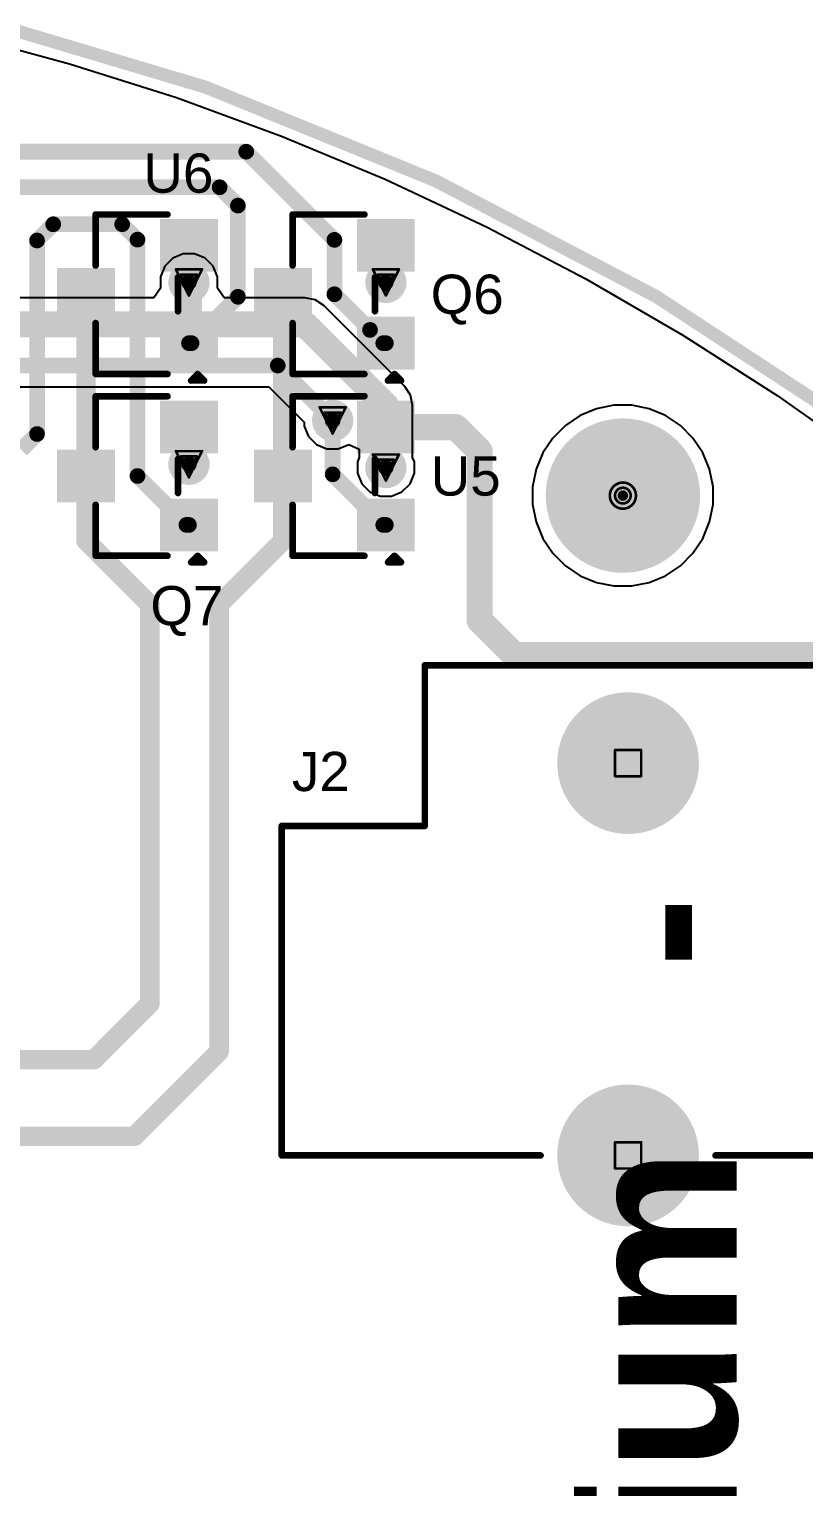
# Model space of a CAD drawing. Header units: inches. Extents: x 29 to 267, y 155 to 337.
# Drawn here: x 103.32 to 118.38, y 247.29 to 275.61 of the extents above; entities that cross this region are included whole.
import ezdxf

# ---------------------------------------------------------------- set-up
doc = ezdxf.new("R2010")
doc.units = ezdxf.units.IN
for name, color, linetype in [('Board Outline', 216, 'Continuous'), ('Bottom Layer', 5, 'Continuous'), ('Bottom Solder', 6, 'Continuous'), ('Drill Drawing', 1, 'Continuous'), ('Multi-Layer', 9, 'Continuous'), ('Pad Holes', 156, 'Continuous'), ('Top Layer', 1, 'Continuous'), ('Top Overlay', 2, 'Continuous'), ('Top Paste', 8, 'Continuous'), ('Top Solder', 216, 'Continuous'), ('Via Holes', 16, 'Continuous')]:
    doc.layers.add(name, color=color, linetype=linetype)
doc.styles.add('Arial', font='', dxfattribs={"height": 0.2})
doc.styles.add('Arial_Bold', font='', dxfattribs={"height": 0.2})
doc.styles.get('Arial').set_extended_font_data('Arial')
doc.styles.get('Arial_Bold').set_extended_font_data('Arial', bold=True)

# ---------------------------------------------------------------- blocks, each defined once
blk = doc.blocks.new('SOT_23_6')
at = {"layer": 'Top Layer'}
for points in [[(-0.41, 1.46), (0.41, 1.46), (0.41, 0.54), (-0.41, 0.54)], [(-1.36, -0.54), (-0.54, -0.54), (-0.54, -1.46), (-1.36, -1.46)], [(0.54, -0.54), (1.36, -0.54), (1.36, -1.46), (0.54, -1.46)]]:
    blk.add_hatch(color=1, dxfattribs=at).paths.add_polyline_path(points)
at = {"layer": 'Top Paste'}
for points in [[(-0.41, 1.46), (0.41, 1.46), (0.41, 0.54), (-0.41, 0.54)], [(-1.36, -0.54), (-0.54, -0.54), (-0.54, -1.46), (-1.36, -1.46)], [(0.54, -0.54), (1.36, -0.54), (1.36, -1.46), (0.54, -1.46)]]:
    blk.add_hatch(color=8, dxfattribs=at).paths.add_polyline_path(points)
at = {"layer": 'Top Solder'}
for points in [[(-0.512, 1.562), (0.512, 1.562), (0.512, 0.438), (-0.512, 0.438)], [(-1.462, -0.438), (-0.438, -0.438), (-0.438, -1.562), (-1.462, -1.562)], [(0.438, -0.438), (1.462, -0.438), (1.462, -1.562), (0.438, -1.562)]]:
    blk.add_hatch(color=216, dxfattribs=at).paths.add_polyline_path(points)
at = {"layer": 'Top Overlay'}
for points in [[(-1.549, 0.813, 0.127, 0.127, 0), (-1.549, -0.584, 0.127, 0.127, 0)], [(-1.549, 0.813, 0.127, 0.127, 0), (-0.559, 0.813, 0.127, 0.127, 0)], [(0.559, 0.813, 0.127, 0.127, 0), (1.549, 0.813, 0.127, 0.127, 0)], [(1.549, 0.813, 0.127, 0.127, 0), (1.549, -0.584, 0.127, 0.127, 0)], [(-0.33, -0.787, 0.127, 0.127, 0), (0.33, -0.787, 0.127, 0.127, 0)], [(-1.676, -1.041, 0.127, 0.127, 0), (-1.549, -1.168, 0.127, 0.127, 0)], [(-1.676, -1.041, 0.127, 0.127, 0), (-1.676, -1.295, 0.127, 0.127, 0)], [(-1.549, -1.168, 0.127, 0.127, 0), (-1.676, -1.295, 0.127, 0.127, 0)]]:
    blk.add_lwpolyline(points, format="xyseb", dxfattribs=at)
for points in [[(-1.581, 0.813, 0.0635, 0.0635, 1), (-1.518, 0.813, 0.0635, 0.0635, 1)], [(-1.581, 0.813, 0.0635, 0.0635, 1), (-1.518, 0.813, 0.0635, 0.0635, 1)], [(-0.591, 0.813, 0.0635, 0.0635, 1), (-0.527, 0.813, 0.0635, 0.0635, 1)], [(0.527, 0.813, 0.0635, 0.0635, 1), (0.591, 0.813, 0.0635, 0.0635, 1)], [(1.518, 0.813, 0.0635, 0.0635, 1), (1.581, 0.813, 0.0635, 0.0635, 1)], [(1.518, 0.813, 0.0635, 0.0635, 1), (1.581, 0.813, 0.0635, 0.0635, 1)], [(-1.581, -0.584, 0.0635, 0.0635, 1), (-1.518, -0.584, 0.0635, 0.0635, 1)], [(1.518, -0.584, 0.0635, 0.0635, 1), (1.581, -0.584, 0.0635, 0.0635, 1)], [(-0.362, -0.787, 0.0635, 0.0635, 1), (-0.298, -0.787, 0.0635, 0.0635, 1)], [(0.298, -0.787, 0.0635, 0.0635, 1), (0.362, -0.787, 0.0635, 0.0635, 1)], [(-1.708, -1.041, 0.0635, 0.0635, 1), (-1.645, -1.041, 0.0635, 0.0635, 1)], [(-1.708, -1.041, 0.0635, 0.0635, 1), (-1.645, -1.041, 0.0635, 0.0635, 1)], [(-1.581, -1.168, 0.0635, 0.0635, 1), (-1.518, -1.168, 0.0635, 0.0635, 1)], [(-1.581, -1.168, 0.0635, 0.0635, 1), (-1.518, -1.168, 0.0635, 0.0635, 1)], [(-1.708, -1.295, 0.0635, 0.0635, 1), (-1.645, -1.295, 0.0635, 0.0635, 1)], [(-1.708, -1.295, 0.0635, 0.0635, 1), (-1.645, -1.295, 0.0635, 0.0635, 1)]]:
    blk.add_lwpolyline(points, format="xyseb", close=True, dxfattribs=at)
blk = doc.blocks.new('SOT_23_7')
at = {"layer": 'Top Layer'}
for points in [[(-0.41, 1.46), (0.41, 1.46), (0.41, 0.54), (-0.41, 0.54)], [(-1.36, -0.54), (-0.54, -0.54), (-0.54, -1.46), (-1.36, -1.46)], [(0.54, -0.54), (1.36, -0.54), (1.36, -1.46), (0.54, -1.46)]]:
    blk.add_hatch(color=1, dxfattribs=at).paths.add_polyline_path(points)
at = {"layer": 'Top Paste'}
for points in [[(-0.41, 1.46), (0.41, 1.46), (0.41, 0.54), (-0.41, 0.54)], [(-1.36, -0.54), (-0.54, -0.54), (-0.54, -1.46), (-1.36, -1.46)], [(0.54, -0.54), (1.36, -0.54), (1.36, -1.46), (0.54, -1.46)]]:
    blk.add_hatch(color=8, dxfattribs=at).paths.add_polyline_path(points)
at = {"layer": 'Top Solder'}
for points in [[(-0.512, 1.562), (0.512, 1.562), (0.512, 0.438), (-0.512, 0.438)], [(-1.462, -0.438), (-0.438, -0.438), (-0.438, -1.562), (-1.462, -1.562)], [(0.438, -0.438), (1.462, -0.438), (1.462, -1.562), (0.438, -1.562)]]:
    blk.add_hatch(color=216, dxfattribs=at).paths.add_polyline_path(points)
at = {"layer": 'Top Overlay'}
for points in [[(-1.549, 0.813, 0.127, 0.127, 0), (-0.559, 0.813, 0.127, 0.127, 0)], [(-1.549, 0.813, 0.127, 0.127, 0), (-1.549, -0.584, 0.127, 0.127, 0)], [(0.559, 0.813, 0.127, 0.127, 0), (1.549, 0.813, 0.127, 0.127, 0)], [(1.549, 0.813, 0.127, 0.127, 0), (1.549, -0.584, 0.127, 0.127, 0)], [(-0.33, -0.787, 0.127, 0.127, 0), (0.33, -0.787, 0.127, 0.127, 0)], [(-1.676, -1.041, 0.127, 0.127, 0), (-1.676, -1.295, 0.127, 0.127, 0)], [(-1.676, -1.041, 0.127, 0.127, 0), (-1.549, -1.168, 0.127, 0.127, 0)], [(-1.549, -1.168, 0.127, 0.127, 0), (-1.676, -1.295, 0.127, 0.127, 0)]]:
    blk.add_lwpolyline(points, format="xyseb", dxfattribs=at)
for points in [[(-1.581, 0.813, 0.0635, 0.0635, 1), (-1.518, 0.813, 0.0635, 0.0635, 1)], [(-1.581, 0.813, 0.0635, 0.0635, 1), (-1.518, 0.813, 0.0635, 0.0635, 1)], [(-0.591, 0.813, 0.0635, 0.0635, 1), (-0.527, 0.813, 0.0635, 0.0635, 1)], [(0.527, 0.813, 0.0635, 0.0635, 1), (0.591, 0.813, 0.0635, 0.0635, 1)], [(1.518, 0.813, 0.0635, 0.0635, 1), (1.581, 0.813, 0.0635, 0.0635, 1)], [(1.518, 0.813, 0.0635, 0.0635, 1), (1.581, 0.813, 0.0635, 0.0635, 1)], [(-1.581, -0.584, 0.0635, 0.0635, 1), (-1.518, -0.584, 0.0635, 0.0635, 1)], [(1.518, -0.584, 0.0635, 0.0635, 1), (1.581, -0.584, 0.0635, 0.0635, 1)], [(-0.362, -0.787, 0.0635, 0.0635, 1), (-0.298, -0.787, 0.0635, 0.0635, 1)], [(0.298, -0.787, 0.0635, 0.0635, 1), (0.362, -0.787, 0.0635, 0.0635, 1)], [(-1.708, -1.041, 0.0635, 0.0635, 1), (-1.645, -1.041, 0.0635, 0.0635, 1)], [(-1.708, -1.041, 0.0635, 0.0635, 1), (-1.645, -1.041, 0.0635, 0.0635, 1)], [(-1.581, -1.168, 0.0635, 0.0635, 1), (-1.518, -1.168, 0.0635, 0.0635, 1)], [(-1.581, -1.168, 0.0635, 0.0635, 1), (-1.518, -1.168, 0.0635, 0.0635, 1)], [(-1.708, -1.295, 0.0635, 0.0635, 1), (-1.645, -1.295, 0.0635, 0.0635, 1)], [(-1.708, -1.295, 0.0635, 0.0635, 1), (-1.645, -1.295, 0.0635, 0.0635, 1)]]:
    blk.add_lwpolyline(points, format="xyseb", close=True, dxfattribs=at)
blk = doc.blocks.new('SOT_23_58')
at = {"layer": 'Top Layer'}
for points in [[(-0.41, 1.46), (0.41, 1.46), (0.41, 0.54), (-0.41, 0.54)], [(-1.36, -0.54), (-0.54, -0.54), (-0.54, -1.46), (-1.36, -1.46)], [(0.54, -0.54), (1.36, -0.54), (1.36, -1.46), (0.54, -1.46)]]:
    blk.add_hatch(color=1, dxfattribs=at).paths.add_polyline_path(points)
at = {"layer": 'Top Paste'}
for points in [[(-0.41, 1.46), (0.41, 1.46), (0.41, 0.54), (-0.41, 0.54)], [(-1.36, -0.54), (-0.54, -0.54), (-0.54, -1.46), (-1.36, -1.46)], [(0.54, -0.54), (1.36, -0.54), (1.36, -1.46), (0.54, -1.46)]]:
    blk.add_hatch(color=8, dxfattribs=at).paths.add_polyline_path(points)
at = {"layer": 'Top Solder'}
for points in [[(-0.512, 1.562), (0.512, 1.562), (0.512, 0.438), (-0.512, 0.438)], [(-1.462, -0.438), (-0.438, -0.438), (-0.438, -1.562), (-1.462, -1.562)], [(0.438, -0.438), (1.462, -0.438), (1.462, -1.562), (0.438, -1.562)]]:
    blk.add_hatch(color=216, dxfattribs=at).paths.add_polyline_path(points)
at = {"layer": 'Top Overlay'}
for points in [[(-1.549, 0.813, 0.127, 0.127, 0), (-1.549, -0.584, 0.127, 0.127, 0)], [(-1.549, 0.813, 0.127, 0.127, 0), (-0.559, 0.813, 0.127, 0.127, 0)], [(0.559, 0.813, 0.127, 0.127, 0), (1.549, 0.813, 0.127, 0.127, 0)], [(1.549, 0.813, 0.127, 0.127, 0), (1.549, -0.584, 0.127, 0.127, 0)], [(-0.33, -0.787, 0.127, 0.127, 0), (0.33, -0.787, 0.127, 0.127, 0)], [(-1.676, -1.041, 0.127, 0.127, 0), (-1.549, -1.168, 0.127, 0.127, 0)], [(-1.676, -1.041, 0.127, 0.127, 0), (-1.676, -1.295, 0.127, 0.127, 0)], [(-1.549, -1.168, 0.127, 0.127, 0), (-1.676, -1.295, 0.127, 0.127, 0)]]:
    blk.add_lwpolyline(points, format="xyseb", dxfattribs=at)
for points in [[(-1.581, 0.813, 0.0635, 0.0635, 1), (-1.518, 0.813, 0.0635, 0.0635, 1)], [(-1.581, 0.813, 0.0635, 0.0635, 1), (-1.518, 0.813, 0.0635, 0.0635, 1)], [(-0.591, 0.813, 0.0635, 0.0635, 1), (-0.527, 0.813, 0.0635, 0.0635, 1)], [(0.527, 0.813, 0.0635, 0.0635, 1), (0.591, 0.813, 0.0635, 0.0635, 1)], [(1.518, 0.813, 0.0635, 0.0635, 1), (1.581, 0.813, 0.0635, 0.0635, 1)], [(1.518, 0.813, 0.0635, 0.0635, 1), (1.581, 0.813, 0.0635, 0.0635, 1)], [(-1.581, -0.584, 0.0635, 0.0635, 1), (-1.518, -0.584, 0.0635, 0.0635, 1)], [(1.518, -0.584, 0.0635, 0.0635, 1), (1.581, -0.584, 0.0635, 0.0635, 1)], [(-0.362, -0.787, 0.0635, 0.0635, 1), (-0.298, -0.787, 0.0635, 0.0635, 1)], [(0.298, -0.787, 0.0635, 0.0635, 1), (0.362, -0.787, 0.0635, 0.0635, 1)], [(-1.708, -1.041, 0.0635, 0.0635, 1), (-1.645, -1.041, 0.0635, 0.0635, 1)], [(-1.708, -1.041, 0.0635, 0.0635, 1), (-1.645, -1.041, 0.0635, 0.0635, 1)], [(-1.581, -1.168, 0.0635, 0.0635, 1), (-1.518, -1.168, 0.0635, 0.0635, 1)], [(-1.581, -1.168, 0.0635, 0.0635, 1), (-1.518, -1.168, 0.0635, 0.0635, 1)], [(-1.708, -1.295, 0.0635, 0.0635, 1), (-1.645, -1.295, 0.0635, 0.0635, 1)], [(-1.708, -1.295, 0.0635, 0.0635, 1), (-1.645, -1.295, 0.0635, 0.0635, 1)]]:
    blk.add_lwpolyline(points, format="xyseb", close=True, dxfattribs=at)
blk = doc.blocks.new('SOT_23_59')
at = {"layer": 'Top Layer'}
for points in [[(-0.41, 1.46), (0.41, 1.46), (0.41, 0.54), (-0.41, 0.54)], [(-1.36, -0.54), (-0.54, -0.54), (-0.54, -1.46), (-1.36, -1.46)], [(0.54, -0.54), (1.36, -0.54), (1.36, -1.46), (0.54, -1.46)]]:
    blk.add_hatch(color=1, dxfattribs=at).paths.add_polyline_path(points)
at = {"layer": 'Top Paste'}
for points in [[(-0.41, 1.46), (0.41, 1.46), (0.41, 0.54), (-0.41, 0.54)], [(-1.36, -0.54), (-0.54, -0.54), (-0.54, -1.46), (-1.36, -1.46)], [(0.54, -0.54), (1.36, -0.54), (1.36, -1.46), (0.54, -1.46)]]:
    blk.add_hatch(color=8, dxfattribs=at).paths.add_polyline_path(points)
at = {"layer": 'Top Solder'}
for points in [[(-0.512, 1.562), (0.512, 1.562), (0.512, 0.438), (-0.512, 0.438)], [(-1.462, -0.438), (-0.438, -0.438), (-0.438, -1.562), (-1.462, -1.562)], [(0.438, -0.438), (1.462, -0.438), (1.462, -1.562), (0.438, -1.562)]]:
    blk.add_hatch(color=216, dxfattribs=at).paths.add_polyline_path(points)
at = {"layer": 'Top Overlay'}
for points in [[(-1.549, 0.813, 0.127, 0.127, 0), (-0.559, 0.813, 0.127, 0.127, 0)], [(-1.549, 0.813, 0.127, 0.127, 0), (-1.549, -0.584, 0.127, 0.127, 0)], [(0.559, 0.813, 0.127, 0.127, 0), (1.549, 0.813, 0.127, 0.127, 0)], [(1.549, 0.813, 0.127, 0.127, 0), (1.549, -0.584, 0.127, 0.127, 0)], [(-0.33, -0.787, 0.127, 0.127, 0), (0.33, -0.787, 0.127, 0.127, 0)], [(-1.676, -1.041, 0.127, 0.127, 0), (-1.676, -1.295, 0.127, 0.127, 0)], [(-1.676, -1.041, 0.127, 0.127, 0), (-1.549, -1.168, 0.127, 0.127, 0)], [(-1.549, -1.168, 0.127, 0.127, 0), (-1.676, -1.295, 0.127, 0.127, 0)]]:
    blk.add_lwpolyline(points, format="xyseb", dxfattribs=at)
for points in [[(-1.581, 0.813, 0.0635, 0.0635, 1), (-1.518, 0.813, 0.0635, 0.0635, 1)], [(-1.581, 0.813, 0.0635, 0.0635, 1), (-1.518, 0.813, 0.0635, 0.0635, 1)], [(-0.591, 0.813, 0.0635, 0.0635, 1), (-0.527, 0.813, 0.0635, 0.0635, 1)], [(0.527, 0.813, 0.0635, 0.0635, 1), (0.591, 0.813, 0.0635, 0.0635, 1)], [(1.518, 0.813, 0.0635, 0.0635, 1), (1.581, 0.813, 0.0635, 0.0635, 1)], [(1.518, 0.813, 0.0635, 0.0635, 1), (1.581, 0.813, 0.0635, 0.0635, 1)], [(-1.581, -0.584, 0.0635, 0.0635, 1), (-1.518, -0.584, 0.0635, 0.0635, 1)], [(1.518, -0.584, 0.0635, 0.0635, 1), (1.581, -0.584, 0.0635, 0.0635, 1)], [(-0.362, -0.787, 0.0635, 0.0635, 1), (-0.298, -0.787, 0.0635, 0.0635, 1)], [(0.298, -0.787, 0.0635, 0.0635, 1), (0.362, -0.787, 0.0635, 0.0635, 1)], [(-1.708, -1.041, 0.0635, 0.0635, 1), (-1.645, -1.041, 0.0635, 0.0635, 1)], [(-1.708, -1.041, 0.0635, 0.0635, 1), (-1.645, -1.041, 0.0635, 0.0635, 1)], [(-1.581, -1.168, 0.0635, 0.0635, 1), (-1.518, -1.168, 0.0635, 0.0635, 1)], [(-1.581, -1.168, 0.0635, 0.0635, 1), (-1.518, -1.168, 0.0635, 0.0635, 1)], [(-1.708, -1.295, 0.0635, 0.0635, 1), (-1.645, -1.295, 0.0635, 0.0635, 1)], [(-1.708, -1.295, 0.0635, 0.0635, 1), (-1.645, -1.295, 0.0635, 0.0635, 1)]]:
    blk.add_lwpolyline(points, format="xyseb", close=True, dxfattribs=at)
blk = doc.blocks.new('BK_92_72')
at = {"layer": 'Bottom Layer'}
h = blk.add_hatch(color=5, dxfattribs=at)
edge = h.paths.add_edge_path()
edge.add_arc((0, 3.81), 1.275, 0, 360)
h = blk.add_hatch(color=5, dxfattribs=at)
edge = h.paths.add_edge_path()
edge.add_arc((0, -3.81), 1.275, 0, 360)
at = {"layer": 'Bottom Solder'}
h = blk.add_hatch(color=6, dxfattribs=at)
edge = h.paths.add_edge_path()
edge.add_arc((0, 3.81), 1.377, 0, 360)
h = blk.add_hatch(color=6, dxfattribs=at)
edge = h.paths.add_edge_path()
edge.add_arc((0, -3.81), 1.377, 0, 360)
at = {"layer": 'Multi-Layer'}
h = blk.add_hatch(color=9, dxfattribs=at)
edge = h.paths.add_edge_path()
edge.add_arc((0, 3.81), 1.275, 0, 360)
h = blk.add_hatch(color=9, dxfattribs=at)
edge = h.paths.add_edge_path()
edge.add_arc((0, -3.81), 1.275, 0, 360)
at = {"layer": 'Pad Holes'}
h = blk.add_hatch(color=7, dxfattribs=at)
edge = h.paths.add_edge_path()
edge.add_arc((0, 3.81), 0.85, 0, 360)
h = blk.add_hatch(color=7, dxfattribs=at)
edge = h.paths.add_edge_path()
edge.add_arc((0, -3.81), 0.85, 0, 360)
at = {"layer": 'Top Layer'}
h = blk.add_hatch(color=1, dxfattribs=at)
edge = h.paths.add_edge_path()
edge.add_arc((0, 3.81), 1.275, 0, 360)
h = blk.add_hatch(color=1, dxfattribs=at)
edge = h.paths.add_edge_path()
edge.add_arc((0, -3.81), 1.275, 0, 360)
at = {"layer": 'Top Solder'}
h = blk.add_hatch(color=216, dxfattribs=at)
edge = h.paths.add_edge_path()
edge.add_arc((0, 3.81), 1.377, 0, 360)
h = blk.add_hatch(color=216, dxfattribs=at)
edge = h.paths.add_edge_path()
edge.add_arc((0, -3.81), 1.377, 0, 360)
at = {"layer": 'Top Overlay'}
for points in [[(-3.95, 5.71, 0.127, 0.127, 0), (3.95, 5.71, 0.127, 0.127, 0)], [(-3.95, 2.59, 0.127, 0.127, 0), (-3.95, 5.71, 0.127, 0.127, 0)], [(3.95, 2.59, 0.127, 0.127, 0), (3.95, 5.71, 0.127, 0.127, 0)], [(-6.73, -3.81, 0.127, 0.127, 0), (-6.73, 2.59, 0.127, 0.127, 0)], [(-6.73, 2.59, 0.127, 0.127, 0), (-3.95, 2.59, 0.127, 0.127, 0)], [(3.95, 2.59, 0.127, 0.127, 0), (6.73, 2.59, 0.127, 0.127, 0)], [(6.73, -3.81, 0.127, 0.127, 0), (6.73, 2.59, 0.127, 0.127, 0)], [(-6.73, -3.81, 0.127, 0.127, 0), (-1.7, -3.81, 0.127, 0.127, 0)], [(1.7, -3.81, 0.127, 0.127, 0), (6.73, -3.81, 0.127, 0.127, 0)]]:
    blk.add_lwpolyline(points, format="xyseb", dxfattribs=at)
for points in [[(-3.982, 5.71, 0.0635, 0.0635, 1), (-3.918, 5.71, 0.0635, 0.0635, 1)], [(-3.982, 5.71, 0.0635, 0.0635, 1), (-3.918, 5.71, 0.0635, 0.0635, 1)], [(3.918, 5.71, 0.0635, 0.0635, 1), (3.982, 5.71, 0.0635, 0.0635, 1)], [(3.918, 5.71, 0.0635, 0.0635, 1), (3.982, 5.71, 0.0635, 0.0635, 1)], [(-6.762, 2.59, 0.0635, 0.0635, 1), (-6.698, 2.59, 0.0635, 0.0635, 1)], [(-6.762, 2.59, 0.0635, 0.0635, 1), (-6.698, 2.59, 0.0635, 0.0635, 1)], [(-3.982, 2.59, 0.0635, 0.0635, 1), (-3.918, 2.59, 0.0635, 0.0635, 1)], [(-3.982, 2.59, 0.0635, 0.0635, 1), (-3.918, 2.59, 0.0635, 0.0635, 1)], [(3.918, 2.59, 0.0635, 0.0635, 1), (3.982, 2.59, 0.0635, 0.0635, 1)], [(3.918, 2.59, 0.0635, 0.0635, 1), (3.982, 2.59, 0.0635, 0.0635, 1)], [(6.698, 2.59, 0.0635, 0.0635, 1), (6.762, 2.59, 0.0635, 0.0635, 1)], [(6.698, 2.59, 0.0635, 0.0635, 1), (6.762, 2.59, 0.0635, 0.0635, 1)], [(-6.762, -3.81, 0.0635, 0.0635, 1), (-6.698, -3.81, 0.0635, 0.0635, 1)], [(-6.762, -3.81, 0.0635, 0.0635, 1), (-6.698, -3.81, 0.0635, 0.0635, 1)], [(-1.732, -3.81, 0.0635, 0.0635, 1), (-1.668, -3.81, 0.0635, 0.0635, 1)], [(1.668, -3.81, 0.0635, 0.0635, 1), (1.732, -3.81, 0.0635, 0.0635, 1)], [(6.698, -3.81, 0.0635, 0.0635, 1), (6.762, -3.81, 0.0635, 0.0635, 1)], [(6.698, -3.81, 0.0635, 0.0635, 1), (6.762, -3.81, 0.0635, 0.0635, 1)]]:
    blk.add_lwpolyline(points, format="xyseb", close=True, dxfattribs=at)

msp = doc.modelspace()

# ---------------------------------------------------------------- hatches: boundary and pattern name
at = {"layer": 'Bottom Layer'}
h = msp.add_hatch(color=5, dxfattribs=at)
edge = h.paths.add_edge_path()
edge.add_arc((106.428, 270.689), 0.3, 0, 360)
h = msp.add_hatch(color=5, dxfattribs=at)
edge = h.paths.add_edge_path()
edge.add_arc((110.254, 270.689), 0.3, 0, 360)
h = msp.add_hatch(color=5, dxfattribs=at)
edge = h.paths.add_edge_path()
edge.add_arc((109.22, 268.008), 0.3, 0, 360)
h = msp.add_hatch(color=5, dxfattribs=at)
edge = h.paths.add_edge_path()
edge.add_arc((106.428, 267.158), 0.3, 0, 360)
h = msp.add_hatch(color=5, dxfattribs=at)
edge = h.paths.add_edge_path()
edge.add_arc((110.254, 267.093), 0.3, 0, 360)
at = {"layer": 'Bottom Solder'}
h = msp.add_hatch(color=6, dxfattribs=at)
edge = h.paths.add_edge_path()
edge.add_arc((106.428, 270.689), 0.402, 0, 360)
h = msp.add_hatch(color=6, dxfattribs=at)
edge = h.paths.add_edge_path()
edge.add_arc((110.254, 270.689), 0.402, 0, 360)
h = msp.add_hatch(color=6, dxfattribs=at)
edge = h.paths.add_edge_path()
edge.add_arc((109.22, 268.008), 0.402, 0, 360)
h = msp.add_hatch(color=6, dxfattribs=at)
edge = h.paths.add_edge_path()
edge.add_arc((106.428, 267.158), 0.402, 0, 360)
h = msp.add_hatch(color=6, dxfattribs=at)
edge = h.paths.add_edge_path()
edge.add_arc((110.254, 267.093), 0.402, 0, 360)
h = msp.add_hatch(color=6, dxfattribs=at)
edge = h.paths.add_edge_path()
edge.add_arc((114.859, 266.548), 0.102, 0, 360)
at = {"layer": 'Pad Holes'}
h = msp.add_hatch(color=7, dxfattribs=at)
edge = h.paths.add_edge_path()
edge.add_arc((114.859, 266.548), 1.5, 0, 360)
at = {"layer": 'Top Layer'}
h = msp.add_hatch(color=1, dxfattribs=at)
edge = h.paths.add_edge_path()
edge.add_arc((106.428, 270.689), 0.3, 0, 360)
h = msp.add_hatch(color=1, dxfattribs=at)
edge = h.paths.add_edge_path()
edge.add_arc((110.254, 270.689), 0.3, 0, 360)
h = msp.add_hatch(color=1, dxfattribs=at)
edge = h.paths.add_edge_path()
edge.add_arc((109.22, 268.008), 0.3, 0, 360)
h = msp.add_hatch(color=1, dxfattribs=at)
edge = h.paths.add_edge_path()
edge.add_arc((106.428, 267.158), 0.3, 0, 360)
h = msp.add_hatch(color=1, dxfattribs=at)
edge = h.paths.add_edge_path()
edge.add_arc((110.254, 267.093), 0.3, 0, 360)
at = {"layer": 'Top Solder'}
h = msp.add_hatch(color=216, dxfattribs=at)
edge = h.paths.add_edge_path()
edge.add_arc((106.428, 270.689), 0.402, 0, 360)
h = msp.add_hatch(color=216, dxfattribs=at)
edge = h.paths.add_edge_path()
edge.add_arc((110.254, 270.689), 0.402, 0, 360)
h = msp.add_hatch(color=216, dxfattribs=at)
edge = h.paths.add_edge_path()
edge.add_arc((109.22, 268.008), 0.402, 0, 360)
h = msp.add_hatch(color=216, dxfattribs=at)
edge = h.paths.add_edge_path()
edge.add_arc((106.428, 267.158), 0.402, 0, 360)
h = msp.add_hatch(color=216, dxfattribs=at)
edge = h.paths.add_edge_path()
edge.add_arc((110.254, 267.093), 0.402, 0, 360)
h = msp.add_hatch(color=216, dxfattribs=at)
edge = h.paths.add_edge_path()
edge.add_arc((114.859, 266.548), 0.102, 0, 360)
at = {"layer": 'Via Holes'}
h = msp.add_hatch(color=7, dxfattribs=at)
edge = h.paths.add_edge_path()
edge.add_arc((106.428, 270.689), 0.15, 0, 360)
h = msp.add_hatch(color=7, dxfattribs=at)
edge = h.paths.add_edge_path()
edge.add_arc((110.254, 270.689), 0.15, 0, 360)
h = msp.add_hatch(color=7, dxfattribs=at)
edge = h.paths.add_edge_path()
edge.add_arc((109.22, 268.008), 0.15, 0, 360)
h = msp.add_hatch(color=7, dxfattribs=at)
edge = h.paths.add_edge_path()
edge.add_arc((106.428, 267.158), 0.15, 0, 360)
h = msp.add_hatch(color=7, dxfattribs=at)
edge = h.paths.add_edge_path()
edge.add_arc((110.254, 267.093), 0.15, 0, 360)

# ---------------------------------------------------------------- linework, layer by layer
at = {"layer": 'Board Outline'}
msp.add_lwpolyline([(55.145, 191.491, 0.254, 0.254, -2.452185), (125.145, 191.491, 0.254, 0.254, 0)], format="xyseb", dxfattribs=at)
at = {"layer": 'Bottom Layer'}
for p, q in [((102.005, 275.504), (104.108, 274.938)), ((104.108, 274.938), (106.183, 274.28)), ((106.183, 274.28), (108.228, 273.532)), ((108.228, 273.532), (110.238, 272.695)), ((110.238, 272.695), (112.21, 271.771)), ((112.21, 271.771), (114.139, 270.761)), ((105.958, 271.003), (105.874, 270.799)), ((106.114, 271.158), (105.958, 271.003)), ((106.318, 271.243), (106.114, 271.158)), ((106.538, 271.243), (106.318, 271.243)), ((106.742, 271.158), (106.538, 271.243)), ((106.898, 271.003), (106.742, 271.158)), ((106.982, 270.799), (106.898, 271.003)), ((105.874, 270.799), (105.874, 270.579)), ((106.982, 270.579), (106.982, 270.799)), ((114.139, 270.761), (116.022, 269.668)), ((105.874, 270.579), (105.743, 270.393)), ((107.113, 270.393), (106.982, 270.579)), ((105.743, 270.393), (100.06, 270.393)), ((108.68, 270.393), (107.113, 270.393)), ((108.878, 270.354), (108.68, 270.393)), ((109.046, 270.241), (108.878, 270.354)), ((110.62, 268.668), (109.046, 270.241)), ((116.022, 269.668), (117.855, 268.493)), ((99.19, 268.661), (107.982, 268.661)), ((107.982, 268.661), (108.666, 267.976)), ((110.732, 268.5), (110.62, 268.668)), ((110.771, 268.301), (110.732, 268.5)), ((117.855, 268.493), (119.635, 267.239)), ((110.771, 267.29), (110.771, 268.301)), ((114.347, 268.234), (114.028, 268.102)), ((114.686, 268.302), (114.347, 268.234)), ((115.032, 268.302), (114.686, 268.302)), ((115.37, 268.234), (115.032, 268.302)), ((115.69, 268.102), (115.37, 268.234)), ((108.666, 267.976), (108.666, 267.898)), ((108.666, 267.898), (108.75, 267.694)), ((113.741, 267.91), (113.496, 267.666)), ((114.028, 268.102), (113.741, 267.91)), ((115.977, 267.91), (115.69, 268.102)), ((116.221, 267.666), (115.977, 267.91)), ((108.75, 267.694), (108.906, 267.538)), ((113.496, 267.666), (113.304, 267.378)), ((116.413, 267.378), (116.221, 267.666)), ((108.906, 267.538), (109.11, 267.454)), ((109.11, 267.454), (109.33, 267.454)), ((109.33, 267.454), (109.534, 267.538)), ((109.534, 267.538), (109.736, 267.453)), ((109.736, 267.453), (109.736, 267.29)), ((113.304, 267.378), (113.172, 267.059)), ((116.545, 267.059), (116.413, 267.378)), ((109.736, 267.29), (109.7, 267.203)), ((109.7, 267.203), (109.7, 266.983)), ((110.808, 267.203), (110.771, 267.29)), ((110.808, 266.983), (110.808, 267.203)), ((113.172, 267.059), (113.105, 266.72)), ((116.613, 266.72), (116.545, 267.059)), ((109.7, 266.983), (109.784, 266.779)), ((109.784, 266.779), (109.94, 266.623)), ((110.567, 266.623), (110.723, 266.779)), ((110.723, 266.779), (110.808, 266.983)), ((109.94, 266.623), (110.143, 266.539)), ((110.143, 266.539), (110.364, 266.539)), ((110.364, 266.539), (110.567, 266.623)), ((113.105, 266.72), (113.105, 266.375)), ((116.613, 266.375), (116.613, 266.72)), ((113.105, 266.375), (113.172, 266.036)), ((116.545, 266.036), (116.613, 266.375)), ((113.172, 266.036), (113.304, 265.717)), ((116.413, 265.717), (116.545, 266.036)), ((113.304, 265.717), (113.496, 265.429)), ((116.221, 265.429), (116.413, 265.717)), ((113.496, 265.429), (113.741, 265.185)), ((115.977, 265.185), (116.221, 265.429)), ((113.741, 265.185), (114.028, 264.993)), ((115.69, 264.993), (115.977, 265.185)), ((114.028, 264.993), (114.347, 264.861)), ((114.347, 264.861), (114.686, 264.794)), ((114.686, 264.794), (115.032, 264.794)), ((115.032, 264.794), (115.37, 264.861)), ((115.37, 264.861), (115.69, 264.993))]:
    msp.add_line(p, q, dxfattribs=at)
for points in [[(106.428, 269.875, 0.508, 0.508, 0), (106.428, 270.689, 0.508, 0.508, 0)], [(99.862, 269.875, 0.508, 0.508, 0), (106.428, 269.875, 0.508, 0.508, 0)], [(106.428, 269.875, 0.508, 0.508, 0), (108.68, 269.875, 0.508, 0.508, 0)], [(108.68, 269.875, 0.508, 0.508, 0), (110.254, 268.301, 0.508, 0.508, 0)], [(99.13, 269.075, 0.305, 0.305, 0), (108.153, 269.075, 0.305, 0.305, 0)], [(108.153, 269.075, 0.305, 0.305, 0), (109.22, 268.008, 0.305, 0.305, 0)], [(110.254, 267.093, 0.508, 0.508, 0), (110.254, 268.301, 0.508, 0.508, 0)]]:
    msp.add_lwpolyline(points, format="xyseb", dxfattribs=at)
for points in [[(106.301, 270.689, 0.254, 0.254, 1), (106.555, 270.689, 0.254, 0.254, 1)], [(106.301, 269.875, 0.254, 0.254, 1), (106.555, 269.875, 0.254, 0.254, 1)], [(106.301, 269.875, 0.254, 0.254, 1), (106.555, 269.875, 0.254, 0.254, 1)], [(106.301, 269.875, 0.254, 0.254, 1), (106.555, 269.875, 0.254, 0.254, 1)], [(108.553, 269.875, 0.254, 0.254, 1), (108.807, 269.875, 0.254, 0.254, 1)], [(108.553, 269.875, 0.254, 0.254, 1), (108.807, 269.875, 0.254, 0.254, 1)], [(108.077, 269.075, 0.152, 0.152, 1), (108.229, 269.075, 0.152, 0.152, 1)], [(108.077, 269.075, 0.152, 0.152, 1), (108.229, 269.075, 0.152, 0.152, 1)], [(110.127, 268.301, 0.254, 0.254, 1), (110.381, 268.301, 0.254, 0.254, 1)], [(110.127, 268.301, 0.254, 0.254, 1), (110.381, 268.301, 0.254, 0.254, 1)], [(109.144, 268.008, 0.152, 0.152, 1), (109.296, 268.008, 0.152, 0.152, 1)], [(110.127, 267.093, 0.254, 0.254, 1), (110.381, 267.093, 0.254, 0.254, 1)]]:
    msp.add_lwpolyline(points, format="xyseb", close=True, dxfattribs=at)
at = {"layer": 'Drill Drawing'}
for points in [[(106.174, 270.943, 0.0508, 0.0508, 0), (106.682, 270.943, 0.0508, 0.0508, 0)], [(106.174, 270.943, 0.0508, 0.0508, 0), (106.428, 270.435, 0.0508, 0.0508, 0)], [(106.276, 270.841, 0.0508, 0.0508, 0), (106.58, 270.841, 0.0508, 0.0508, 0)], [(106.276, 270.841, 0.0508, 0.0508, 0), (106.428, 270.536, 0.0508, 0.0508, 0)], [(106.428, 270.435, 0.0508, 0.0508, 0), (106.682, 270.943, 0.0508, 0.0508, 0)], [(106.428, 270.536, 0.0508, 0.0508, 0), (106.58, 270.841, 0.0508, 0.0508, 0)], [(110, 270.943, 0.0508, 0.0508, 0), (110.508, 270.943, 0.0508, 0.0508, 0)], [(110, 270.943, 0.0508, 0.0508, 0), (110.254, 270.435, 0.0508, 0.0508, 0)], [(110.101, 270.841, 0.0508, 0.0508, 0), (110.406, 270.841, 0.0508, 0.0508, 0)], [(110.101, 270.841, 0.0508, 0.0508, 0), (110.254, 270.536, 0.0508, 0.0508, 0)], [(110.254, 270.435, 0.0508, 0.0508, 0), (110.508, 270.943, 0.0508, 0.0508, 0)], [(110.254, 270.536, 0.0508, 0.0508, 0), (110.406, 270.841, 0.0508, 0.0508, 0)], [(108.966, 268.262, 0.0508, 0.0508, 0), (109.474, 268.262, 0.0508, 0.0508, 0)], [(108.966, 268.262, 0.0508, 0.0508, 0), (109.22, 267.754, 0.0508, 0.0508, 0)], [(109.068, 268.161, 0.0508, 0.0508, 0), (109.372, 268.161, 0.0508, 0.0508, 0)], [(109.068, 268.161, 0.0508, 0.0508, 0), (109.22, 267.856, 0.0508, 0.0508, 0)], [(109.22, 267.754, 0.0508, 0.0508, 0), (109.474, 268.262, 0.0508, 0.0508, 0)], [(109.22, 267.856, 0.0508, 0.0508, 0), (109.372, 268.161, 0.0508, 0.0508, 0)], [(106.174, 267.412, 0.0508, 0.0508, 0), (106.682, 267.412, 0.0508, 0.0508, 0)], [(106.174, 267.412, 0.0508, 0.0508, 0), (106.428, 266.904, 0.0508, 0.0508, 0)], [(106.276, 267.311, 0.0508, 0.0508, 0), (106.58, 267.311, 0.0508, 0.0508, 0)], [(106.276, 267.311, 0.0508, 0.0508, 0), (106.428, 267.006, 0.0508, 0.0508, 0)], [(106.428, 266.904, 0.0508, 0.0508, 0), (106.682, 267.412, 0.0508, 0.0508, 0)], [(106.428, 267.006, 0.0508, 0.0508, 0), (106.58, 267.311, 0.0508, 0.0508, 0)], [(110, 267.347, 0.0508, 0.0508, 0), (110.508, 267.347, 0.0508, 0.0508, 0)], [(110, 267.347, 0.0508, 0.0508, 0), (110.254, 266.839, 0.0508, 0.0508, 0)], [(110.254, 266.839, 0.0508, 0.0508, 0), (110.508, 267.347, 0.0508, 0.0508, 0)], [(110.101, 267.245, 0.0508, 0.0508, 0), (110.406, 267.245, 0.0508, 0.0508, 0)], [(110.101, 267.245, 0.0508, 0.0508, 0), (110.254, 266.941, 0.0508, 0.0508, 0)], [(110.254, 266.941, 0.0508, 0.0508, 0), (110.406, 267.245, 0.0508, 0.0508, 0)], [(114.706, 261.606, 0.0508, 0.0508, 0), (115.214, 261.606, 0.0508, 0.0508, 0)], [(114.706, 261.098, 0.0508, 0.0508, 0), (114.706, 261.606, 0.0508, 0.0508, 0)], [(115.214, 261.098, 0.0508, 0.0508, 0), (115.214, 261.606, 0.0508, 0.0508, 0)], [(114.706, 261.098, 0.0508, 0.0508, 0), (115.214, 261.098, 0.0508, 0.0508, 0)], [(114.706, 253.986, 0.0508, 0.0508, 0), (115.214, 253.986, 0.0508, 0.0508, 0)], [(114.706, 253.478, 0.0508, 0.0508, 0), (114.706, 253.986, 0.0508, 0.0508, 0)], [(115.214, 253.478, 0.0508, 0.0508, 0), (115.214, 253.986, 0.0508, 0.0508, 0)], [(114.706, 253.478, 0.0508, 0.0508, 0), (115.214, 253.478, 0.0508, 0.0508, 0)]]:
    msp.add_lwpolyline(points, format="xyseb", dxfattribs=at)
for points in [[(106.161, 270.943, 0.0254, 0.0254, 1), (106.187, 270.943, 0.0254, 0.0254, 1)], [(106.161, 270.943, 0.0254, 0.0254, 1), (106.187, 270.943, 0.0254, 0.0254, 1)], [(106.263, 270.841, 0.0254, 0.0254, 1), (106.288, 270.841, 0.0254, 0.0254, 1)], [(106.263, 270.841, 0.0254, 0.0254, 1), (106.288, 270.841, 0.0254, 0.0254, 1)], [(106.568, 270.841, 0.0254, 0.0254, 1), (106.593, 270.841, 0.0254, 0.0254, 1)], [(106.568, 270.841, 0.0254, 0.0254, 1), (106.593, 270.841, 0.0254, 0.0254, 1)], [(106.669, 270.943, 0.0254, 0.0254, 1), (106.695, 270.943, 0.0254, 0.0254, 1)], [(106.669, 270.943, 0.0254, 0.0254, 1), (106.695, 270.943, 0.0254, 0.0254, 1)], [(109.987, 270.943, 0.0254, 0.0254, 1), (110.012, 270.943, 0.0254, 0.0254, 1)], [(109.987, 270.943, 0.0254, 0.0254, 1), (110.012, 270.943, 0.0254, 0.0254, 1)], [(110.088, 270.841, 0.0254, 0.0254, 1), (110.114, 270.841, 0.0254, 0.0254, 1)], [(110.088, 270.841, 0.0254, 0.0254, 1), (110.114, 270.841, 0.0254, 0.0254, 1)], [(110.393, 270.841, 0.0254, 0.0254, 1), (110.419, 270.841, 0.0254, 0.0254, 1)], [(110.393, 270.841, 0.0254, 0.0254, 1), (110.419, 270.841, 0.0254, 0.0254, 1)], [(110.495, 270.943, 0.0254, 0.0254, 1), (110.52, 270.943, 0.0254, 0.0254, 1)], [(110.495, 270.943, 0.0254, 0.0254, 1), (110.52, 270.943, 0.0254, 0.0254, 1)], [(106.415, 270.536, 0.0254, 0.0254, 1), (106.441, 270.536, 0.0254, 0.0254, 1)], [(106.415, 270.536, 0.0254, 0.0254, 1), (106.441, 270.536, 0.0254, 0.0254, 1)], [(106.415, 270.435, 0.0254, 0.0254, 1), (106.441, 270.435, 0.0254, 0.0254, 1)], [(106.415, 270.435, 0.0254, 0.0254, 1), (106.441, 270.435, 0.0254, 0.0254, 1)], [(110.241, 270.536, 0.0254, 0.0254, 1), (110.266, 270.536, 0.0254, 0.0254, 1)], [(110.241, 270.536, 0.0254, 0.0254, 1), (110.266, 270.536, 0.0254, 0.0254, 1)], [(110.241, 270.435, 0.0254, 0.0254, 1), (110.266, 270.435, 0.0254, 0.0254, 1)], [(110.241, 270.435, 0.0254, 0.0254, 1), (110.266, 270.435, 0.0254, 0.0254, 1)], [(108.953, 268.262, 0.0254, 0.0254, 1), (108.979, 268.262, 0.0254, 0.0254, 1)], [(108.953, 268.262, 0.0254, 0.0254, 1), (108.979, 268.262, 0.0254, 0.0254, 1)], [(109.055, 268.161, 0.0254, 0.0254, 1), (109.08, 268.161, 0.0254, 0.0254, 1)], [(109.055, 268.161, 0.0254, 0.0254, 1), (109.08, 268.161, 0.0254, 0.0254, 1)], [(109.36, 268.161, 0.0254, 0.0254, 1), (109.385, 268.161, 0.0254, 0.0254, 1)], [(109.36, 268.161, 0.0254, 0.0254, 1), (109.385, 268.161, 0.0254, 0.0254, 1)], [(109.461, 268.262, 0.0254, 0.0254, 1), (109.487, 268.262, 0.0254, 0.0254, 1)], [(109.461, 268.262, 0.0254, 0.0254, 1), (109.487, 268.262, 0.0254, 0.0254, 1)], [(109.207, 267.856, 0.0254, 0.0254, 1), (109.233, 267.856, 0.0254, 0.0254, 1)], [(109.207, 267.856, 0.0254, 0.0254, 1), (109.233, 267.856, 0.0254, 0.0254, 1)], [(109.207, 267.754, 0.0254, 0.0254, 1), (109.233, 267.754, 0.0254, 0.0254, 1)], [(109.207, 267.754, 0.0254, 0.0254, 1), (109.233, 267.754, 0.0254, 0.0254, 1)], [(106.161, 267.412, 0.0254, 0.0254, 1), (106.187, 267.412, 0.0254, 0.0254, 1)], [(106.161, 267.412, 0.0254, 0.0254, 1), (106.187, 267.412, 0.0254, 0.0254, 1)], [(106.263, 267.311, 0.0254, 0.0254, 1), (106.288, 267.311, 0.0254, 0.0254, 1)], [(106.263, 267.311, 0.0254, 0.0254, 1), (106.288, 267.311, 0.0254, 0.0254, 1)], [(106.568, 267.311, 0.0254, 0.0254, 1), (106.593, 267.311, 0.0254, 0.0254, 1)], [(106.568, 267.311, 0.0254, 0.0254, 1), (106.593, 267.311, 0.0254, 0.0254, 1)], [(106.669, 267.412, 0.0254, 0.0254, 1), (106.695, 267.412, 0.0254, 0.0254, 1)], [(106.669, 267.412, 0.0254, 0.0254, 1), (106.695, 267.412, 0.0254, 0.0254, 1)], [(109.987, 267.347, 0.0254, 0.0254, 1), (110.012, 267.347, 0.0254, 0.0254, 1)], [(109.987, 267.347, 0.0254, 0.0254, 1), (110.012, 267.347, 0.0254, 0.0254, 1)], [(110.495, 267.347, 0.0254, 0.0254, 1), (110.52, 267.347, 0.0254, 0.0254, 1)], [(110.495, 267.347, 0.0254, 0.0254, 1), (110.52, 267.347, 0.0254, 0.0254, 1)], [(106.415, 267.006, 0.0254, 0.0254, 1), (106.441, 267.006, 0.0254, 0.0254, 1)], [(106.415, 267.006, 0.0254, 0.0254, 1), (106.441, 267.006, 0.0254, 0.0254, 1)], [(110.088, 267.245, 0.0254, 0.0254, 1), (110.114, 267.245, 0.0254, 0.0254, 1)], [(110.088, 267.245, 0.0254, 0.0254, 1), (110.114, 267.245, 0.0254, 0.0254, 1)], [(110.393, 267.245, 0.0254, 0.0254, 1), (110.419, 267.245, 0.0254, 0.0254, 1)], [(110.393, 267.245, 0.0254, 0.0254, 1), (110.419, 267.245, 0.0254, 0.0254, 1)], [(106.415, 266.904, 0.0254, 0.0254, 1), (106.441, 266.904, 0.0254, 0.0254, 1)], [(106.415, 266.904, 0.0254, 0.0254, 1), (106.441, 266.904, 0.0254, 0.0254, 1)], [(110.241, 266.941, 0.0254, 0.0254, 1), (110.266, 266.941, 0.0254, 0.0254, 1)], [(110.241, 266.941, 0.0254, 0.0254, 1), (110.266, 266.941, 0.0254, 0.0254, 1)], [(110.241, 266.839, 0.0254, 0.0254, 1), (110.266, 266.839, 0.0254, 0.0254, 1)], [(110.241, 266.839, 0.0254, 0.0254, 1), (110.266, 266.839, 0.0254, 0.0254, 1)], [(115.113, 266.548, 0.0508, 0.0508, 1), (114.605, 266.548, 0.0508, 0.0508, 1)], [(114.592, 266.548, 0.0254, 0.0254, 1), (114.618, 266.548, 0.0254, 0.0254, 1)], [(115.011, 266.548, 0.0508, 0.0508, 1), (114.706, 266.548, 0.0508, 0.0508, 1)], [(114.694, 266.548, 0.0254, 0.0254, 1), (114.719, 266.548, 0.0254, 0.0254, 1)], [(114.999, 266.548, 0.0254, 0.0254, 1), (115.024, 266.548, 0.0254, 0.0254, 1)], [(115.1, 266.548, 0.0254, 0.0254, 1), (115.126, 266.548, 0.0254, 0.0254, 1)], [(114.694, 261.606, 0.0254, 0.0254, 1), (114.719, 261.606, 0.0254, 0.0254, 1)], [(114.694, 261.606, 0.0254, 0.0254, 1), (114.719, 261.606, 0.0254, 0.0254, 1)], [(115.202, 261.606, 0.0254, 0.0254, 1), (115.227, 261.606, 0.0254, 0.0254, 1)], [(115.202, 261.606, 0.0254, 0.0254, 1), (115.227, 261.606, 0.0254, 0.0254, 1)], [(114.694, 261.098, 0.0254, 0.0254, 1), (114.719, 261.098, 0.0254, 0.0254, 1)], [(114.694, 261.098, 0.0254, 0.0254, 1), (114.719, 261.098, 0.0254, 0.0254, 1)], [(115.202, 261.098, 0.0254, 0.0254, 1), (115.227, 261.098, 0.0254, 0.0254, 1)], [(115.202, 261.098, 0.0254, 0.0254, 1), (115.227, 261.098, 0.0254, 0.0254, 1)], [(114.694, 253.986, 0.0254, 0.0254, 1), (114.719, 253.986, 0.0254, 0.0254, 1)], [(114.694, 253.986, 0.0254, 0.0254, 1), (114.719, 253.986, 0.0254, 0.0254, 1)], [(115.202, 253.986, 0.0254, 0.0254, 1), (115.227, 253.986, 0.0254, 0.0254, 1)], [(115.202, 253.986, 0.0254, 0.0254, 1), (115.227, 253.986, 0.0254, 0.0254, 1)], [(114.694, 253.478, 0.0254, 0.0254, 1), (114.719, 253.478, 0.0254, 0.0254, 1)], [(114.694, 253.478, 0.0254, 0.0254, 1), (114.719, 253.478, 0.0254, 0.0254, 1)], [(115.202, 253.478, 0.0254, 0.0254, 1), (115.227, 253.478, 0.0254, 0.0254, 1)], [(115.202, 253.478, 0.0254, 0.0254, 1), (115.227, 253.478, 0.0254, 0.0254, 1)]]:
    msp.add_lwpolyline(points, format="xyseb", close=True, dxfattribs=at)
at = {"layer": 'Top Layer'}
for points in [[(101.954, 273.229, 0.305, 0.305, 0), (107.54, 273.229, 0.305, 0.305, 0)], [(107.54, 273.229, 0.305, 0.305, 0), (109.254, 271.516, 0.305, 0.305, 0)], [(102.778, 272.538, 0.305, 0.305, 0), (107.024, 272.538, 0.305, 0.305, 0)], [(107.024, 272.538, 0.305, 0.305, 0), (107.379, 272.182, 0.305, 0.305, 0)], [(107.379, 270.41, 0.305, 0.305, 0), (107.379, 272.182, 0.305, 0.305, 0)], [(103.476, 271.504, 0.305, 0.305, 0), (103.79, 271.819, 0.305, 0.305, 0)], [(103.79, 271.819, 0.305, 0.305, 0), (105.13, 271.819, 0.305, 0.305, 0)], [(105.13, 271.819, 0.305, 0.305, 0), (105.428, 271.521, 0.305, 0.305, 0)], [(103.476, 267.745, 0.305, 0.305, 0), (103.476, 271.504, 0.305, 0.305, 0)], [(105.428, 266.929, 0.305, 0.305, 0), (105.428, 271.521, 0.305, 0.305, 0)], [(106.428, 270.689, 0.508, 0.508, 0), (106.428, 271.409, 0.508, 0.508, 0)], [(109.254, 270.459, 0.305, 0.305, 0), (109.254, 271.516, 0.305, 0.305, 0)], [(110.254, 270.689, 0.508, 0.508, 0), (110.254, 271.409, 0.508, 0.508, 0)], [(104.428, 266.929, 0.381, 0.381, 0), (104.428, 270.459, 0.381, 0.381, 0)], [(106.478, 269.509, 0.305, 0.305, 0), (107.379, 270.41, 0.305, 0.305, 0)], [(108.254, 266.929, 0.381, 0.381, 0), (108.254, 270.459, 0.381, 0.381, 0)], [(109.254, 270.459, 0.305, 0.305, 0), (109.946, 269.767, 0.305, 0.305, 0)], [(109.946, 269.767, 0.305, 0.305, 0), (109.946, 269.767, 0.305, 0.305, 0)], [(109.946, 269.767, 0.305, 0.305, 0), (110.204, 269.509, 0.305, 0.305, 0)], [(106.428, 269.509, 0.305, 0.305, 0), (106.478, 269.509, 0.305, 0.305, 0)], [(110.204, 269.509, 0.305, 0.305, 0), (110.254, 269.509, 0.305, 0.305, 0)], [(109.22, 266.962, 0.305, 0.305, 0), (109.22, 268.008, 0.305, 0.305, 0)], [(103.17, 267.439, 0.305, 0.305, 0), (103.476, 267.745, 0.305, 0.305, 0)], [(106.428, 267.158, 0.508, 0.508, 0), (106.428, 267.879, 0.508, 0.508, 0)], [(110.254, 267.093, 0.508, 0.508, 0), (110.254, 267.879, 0.508, 0.508, 0)], [(110.254, 267.879, 0.508, 0.508, 0), (111.61, 267.879, 0.508, 0.508, 0)], [(111.61, 267.879, 0.508, 0.508, 0), (112.078, 267.411, 0.508, 0.508, 0)], [(112.078, 264.121, 0.508, 0.508, 0), (112.078, 267.411, 0.508, 0.508, 0)], [(104.428, 265.674, 0.381, 0.381, 0), (104.428, 266.929, 0.381, 0.381, 0)], [(105.428, 266.929, 0.305, 0.305, 0), (106.378, 265.979, 0.305, 0.305, 0)], [(108.254, 265.674, 0.381, 0.381, 0), (108.254, 266.929, 0.381, 0.381, 0)], [(109.22, 266.962, 0.305, 0.305, 0), (110.204, 265.979, 0.305, 0.305, 0)], [(106.378, 265.979, 0.305, 0.305, 0), (106.428, 265.979, 0.305, 0.305, 0)], [(110.204, 265.979, 0.305, 0.305, 0), (110.254, 265.979, 0.305, 0.305, 0)], [(104.428, 265.674, 0.381, 0.381, 0), (105.668, 264.433, 0.381, 0.381, 0)], [(107.013, 264.433, 0.381, 0.381, 0), (108.254, 265.674, 0.381, 0.381, 0)], [(105.668, 256.68, 0.381, 0.381, 0), (105.668, 264.433, 0.381, 0.381, 0)], [(107.013, 255.749, 0.381, 0.381, 0), (107.013, 264.433, 0.381, 0.381, 0)], [(112.078, 264.121, 0.508, 0.508, 0), (112.75, 263.449, 0.508, 0.508, 0)], [(112.75, 263.449, 0.508, 0.508, 0), (121.107, 263.449, 0.508, 0.508, 0)], [(104.581, 255.592, 0.381, 0.381, 0), (105.668, 256.68, 0.381, 0.381, 0)], [(88.682, 255.592, 0.381, 0.381, 0), (104.581, 255.592, 0.381, 0.381, 0)], [(105.366, 254.102, 0.381, 0.381, 0), (107.013, 255.749, 0.381, 0.381, 0)], [(91.554, 254.102, 0.381, 0.381, 0), (105.366, 254.102, 0.381, 0.381, 0)]]:
    msp.add_lwpolyline(points, format="xyseb", dxfattribs=at)
for points in [[(107.464, 273.229, 0.152, 0.152, 1), (107.617, 273.229, 0.152, 0.152, 1)], [(107.464, 273.229, 0.152, 0.152, 1), (107.617, 273.229, 0.152, 0.152, 1)], [(106.948, 272.538, 0.152, 0.152, 1), (107.1, 272.538, 0.152, 0.152, 1)], [(106.948, 272.538, 0.152, 0.152, 1), (107.1, 272.538, 0.152, 0.152, 1)], [(107.303, 272.182, 0.152, 0.152, 1), (107.455, 272.182, 0.152, 0.152, 1)], [(107.303, 272.182, 0.152, 0.152, 1), (107.455, 272.182, 0.152, 0.152, 1)], [(103.714, 271.819, 0.152, 0.152, 1), (103.867, 271.819, 0.152, 0.152, 1)], [(103.714, 271.819, 0.152, 0.152, 1), (103.867, 271.819, 0.152, 0.152, 1)], [(105.054, 271.819, 0.152, 0.152, 1), (105.206, 271.819, 0.152, 0.152, 1)], [(105.054, 271.819, 0.152, 0.152, 1), (105.206, 271.819, 0.152, 0.152, 1)], [(103.4, 271.504, 0.152, 0.152, 1), (103.552, 271.504, 0.152, 0.152, 1)], [(103.4, 271.504, 0.152, 0.152, 1), (103.552, 271.504, 0.152, 0.152, 1)], [(105.352, 271.521, 0.152, 0.152, 1), (105.504, 271.521, 0.152, 0.152, 1)], [(105.352, 271.521, 0.152, 0.152, 1), (105.504, 271.521, 0.152, 0.152, 1)], [(106.301, 271.409, 0.254, 0.254, 1), (106.555, 271.409, 0.254, 0.254, 1)], [(109.177, 271.516, 0.152, 0.152, 1), (109.33, 271.516, 0.152, 0.152, 1)], [(109.177, 271.516, 0.152, 0.152, 1), (109.33, 271.516, 0.152, 0.152, 1)], [(110.127, 271.409, 0.254, 0.254, 1), (110.381, 271.409, 0.254, 0.254, 1)], [(106.301, 270.689, 0.254, 0.254, 1), (106.555, 270.689, 0.254, 0.254, 1)], [(110.127, 270.689, 0.254, 0.254, 1), (110.381, 270.689, 0.254, 0.254, 1)], [(104.333, 270.459, 0.191, 0.191, 1), (104.523, 270.459, 0.191, 0.191, 1)], [(107.303, 270.41, 0.152, 0.152, 1), (107.455, 270.41, 0.152, 0.152, 1)], [(107.303, 270.41, 0.152, 0.152, 1), (107.455, 270.41, 0.152, 0.152, 1)], [(108.158, 270.459, 0.191, 0.191, 1), (108.349, 270.459, 0.191, 0.191, 1)], [(109.177, 270.459, 0.152, 0.152, 1), (109.33, 270.459, 0.152, 0.152, 1)], [(109.177, 270.459, 0.152, 0.152, 1), (109.33, 270.459, 0.152, 0.152, 1)], [(109.87, 269.767, 0.152, 0.152, 1), (110.022, 269.767, 0.152, 0.152, 1)], [(109.87, 269.767, 0.152, 0.152, 1), (110.022, 269.767, 0.152, 0.152, 1)], [(109.87, 269.767, 0.152, 0.152, 1), (110.022, 269.767, 0.152, 0.152, 1)], [(109.87, 269.767, 0.152, 0.152, 1), (110.022, 269.767, 0.152, 0.152, 1)], [(106.352, 269.509, 0.152, 0.152, 1), (106.504, 269.509, 0.152, 0.152, 1)], [(106.402, 269.509, 0.152, 0.152, 1), (106.554, 269.509, 0.152, 0.152, 1)], [(106.402, 269.509, 0.152, 0.152, 1), (106.554, 269.509, 0.152, 0.152, 1)], [(110.127, 269.509, 0.152, 0.152, 1), (110.28, 269.509, 0.152, 0.152, 1)], [(110.127, 269.509, 0.152, 0.152, 1), (110.28, 269.509, 0.152, 0.152, 1)], [(110.177, 269.509, 0.152, 0.152, 1), (110.33, 269.509, 0.152, 0.152, 1)], [(109.144, 268.008, 0.152, 0.152, 1), (109.296, 268.008, 0.152, 0.152, 1)], [(103.4, 267.745, 0.152, 0.152, 1), (103.552, 267.745, 0.152, 0.152, 1)], [(103.4, 267.745, 0.152, 0.152, 1), (103.552, 267.745, 0.152, 0.152, 1)], [(106.301, 267.879, 0.254, 0.254, 1), (106.555, 267.879, 0.254, 0.254, 1)], [(110.127, 267.879, 0.254, 0.254, 1), (110.381, 267.879, 0.254, 0.254, 1)], [(110.127, 267.879, 0.254, 0.254, 1), (110.381, 267.879, 0.254, 0.254, 1)], [(111.483, 267.879, 0.254, 0.254, 1), (111.737, 267.879, 0.254, 0.254, 1)], [(111.483, 267.879, 0.254, 0.254, 1), (111.737, 267.879, 0.254, 0.254, 1)], [(111.951, 267.411, 0.254, 0.254, 1), (112.204, 267.411, 0.254, 0.254, 1)], [(111.951, 267.411, 0.254, 0.254, 1), (112.204, 267.411, 0.254, 0.254, 1)], [(106.301, 267.158, 0.254, 0.254, 1), (106.555, 267.158, 0.254, 0.254, 1)], [(110.127, 267.093, 0.254, 0.254, 1), (110.381, 267.093, 0.254, 0.254, 1)], [(104.333, 266.929, 0.191, 0.191, 1), (104.523, 266.929, 0.191, 0.191, 1)], [(104.333, 266.929, 0.191, 0.191, 1), (104.523, 266.929, 0.191, 0.191, 1)], [(105.352, 266.929, 0.152, 0.152, 1), (105.504, 266.929, 0.152, 0.152, 1)], [(105.352, 266.929, 0.152, 0.152, 1), (105.504, 266.929, 0.152, 0.152, 1)], [(108.158, 266.929, 0.191, 0.191, 1), (108.349, 266.929, 0.191, 0.191, 1)], [(108.158, 266.929, 0.191, 0.191, 1), (108.349, 266.929, 0.191, 0.191, 1)], [(109.144, 266.962, 0.152, 0.152, 1), (109.296, 266.962, 0.152, 0.152, 1)], [(109.144, 266.962, 0.152, 0.152, 1), (109.296, 266.962, 0.152, 0.152, 1)], [(106.302, 265.979, 0.152, 0.152, 1), (106.454, 265.979, 0.152, 0.152, 1)], [(106.302, 265.979, 0.152, 0.152, 1), (106.454, 265.979, 0.152, 0.152, 1)], [(106.352, 265.979, 0.152, 0.152, 1), (106.504, 265.979, 0.152, 0.152, 1)], [(110.127, 265.979, 0.152, 0.152, 1), (110.28, 265.979, 0.152, 0.152, 1)], [(110.127, 265.979, 0.152, 0.152, 1), (110.28, 265.979, 0.152, 0.152, 1)], [(110.177, 265.979, 0.152, 0.152, 1), (110.33, 265.979, 0.152, 0.152, 1)], [(104.333, 265.674, 0.191, 0.191, 1), (104.523, 265.674, 0.191, 0.191, 1)], [(104.333, 265.674, 0.191, 0.191, 1), (104.523, 265.674, 0.191, 0.191, 1)], [(108.158, 265.674, 0.191, 0.191, 1), (108.349, 265.674, 0.191, 0.191, 1)], [(108.158, 265.674, 0.191, 0.191, 1), (108.349, 265.674, 0.191, 0.191, 1)], [(105.573, 264.433, 0.191, 0.191, 1), (105.764, 264.433, 0.191, 0.191, 1)], [(105.573, 264.433, 0.191, 0.191, 1), (105.764, 264.433, 0.191, 0.191, 1)], [(106.918, 264.433, 0.191, 0.191, 1), (107.108, 264.433, 0.191, 0.191, 1)], [(106.918, 264.433, 0.191, 0.191, 1), (107.108, 264.433, 0.191, 0.191, 1)], [(111.951, 264.121, 0.254, 0.254, 1), (112.204, 264.121, 0.254, 0.254, 1)], [(111.951, 264.121, 0.254, 0.254, 1), (112.204, 264.121, 0.254, 0.254, 1)], [(112.623, 263.449, 0.254, 0.254, 1), (112.877, 263.449, 0.254, 0.254, 1)], [(112.623, 263.449, 0.254, 0.254, 1), (112.877, 263.449, 0.254, 0.254, 1)], [(105.573, 256.68, 0.191, 0.191, 1), (105.764, 256.68, 0.191, 0.191, 1)], [(105.573, 256.68, 0.191, 0.191, 1), (105.764, 256.68, 0.191, 0.191, 1)], [(104.485, 255.592, 0.191, 0.191, 1), (104.676, 255.592, 0.191, 0.191, 1)], [(104.485, 255.592, 0.191, 0.191, 1), (104.676, 255.592, 0.191, 0.191, 1)], [(106.918, 255.749, 0.191, 0.191, 1), (107.108, 255.749, 0.191, 0.191, 1)], [(106.918, 255.749, 0.191, 0.191, 1), (107.108, 255.749, 0.191, 0.191, 1)], [(105.27, 254.102, 0.191, 0.191, 1), (105.461, 254.102, 0.191, 0.191, 1)], [(105.27, 254.102, 0.191, 0.191, 1), (105.461, 254.102, 0.191, 0.191, 1)]]:
    msp.add_lwpolyline(points, format="xyseb", close=True, dxfattribs=at)

# ---------------------------------------------------------------- block references
at = {"rotation": 90}
for name, p in [('SOT_23_6', (105.428, 270.459)), ('SOT_23_59', (109.254, 270.459)), ('SOT_23_58', (105.428, 266.929)), ('SOT_23_7', (109.254, 266.929))]:
    msp.add_blockref(name, p, dxfattribs=at)
msp.add_blockref('BK_92_72', (114.96, 257.542))

# ---------------------------------------------------------------- texts
at = {"layer": 'Top Overlay', "style": 'Arial'}
for s, p in [('U6', (105.542, 272.432)), ('Q6', (111.124, 270.078)), ('U5', (111.124, 266.548)), ('Q7', (105.678, 264.029)), ('J2', (108.429, 260.809))]:
    msp.add_text(s, height=0.762, dxfattribs=at).set_placement(p)
at = {"layer": 'Top Overlay', "style": 'Arial_Bold'}
msp.add_text('+   3.6V Lithium   -', height=3, rotation=90, dxfattribs=at).set_placement((117.071, 223.025))

doc.saveas('drawing.dxf')
